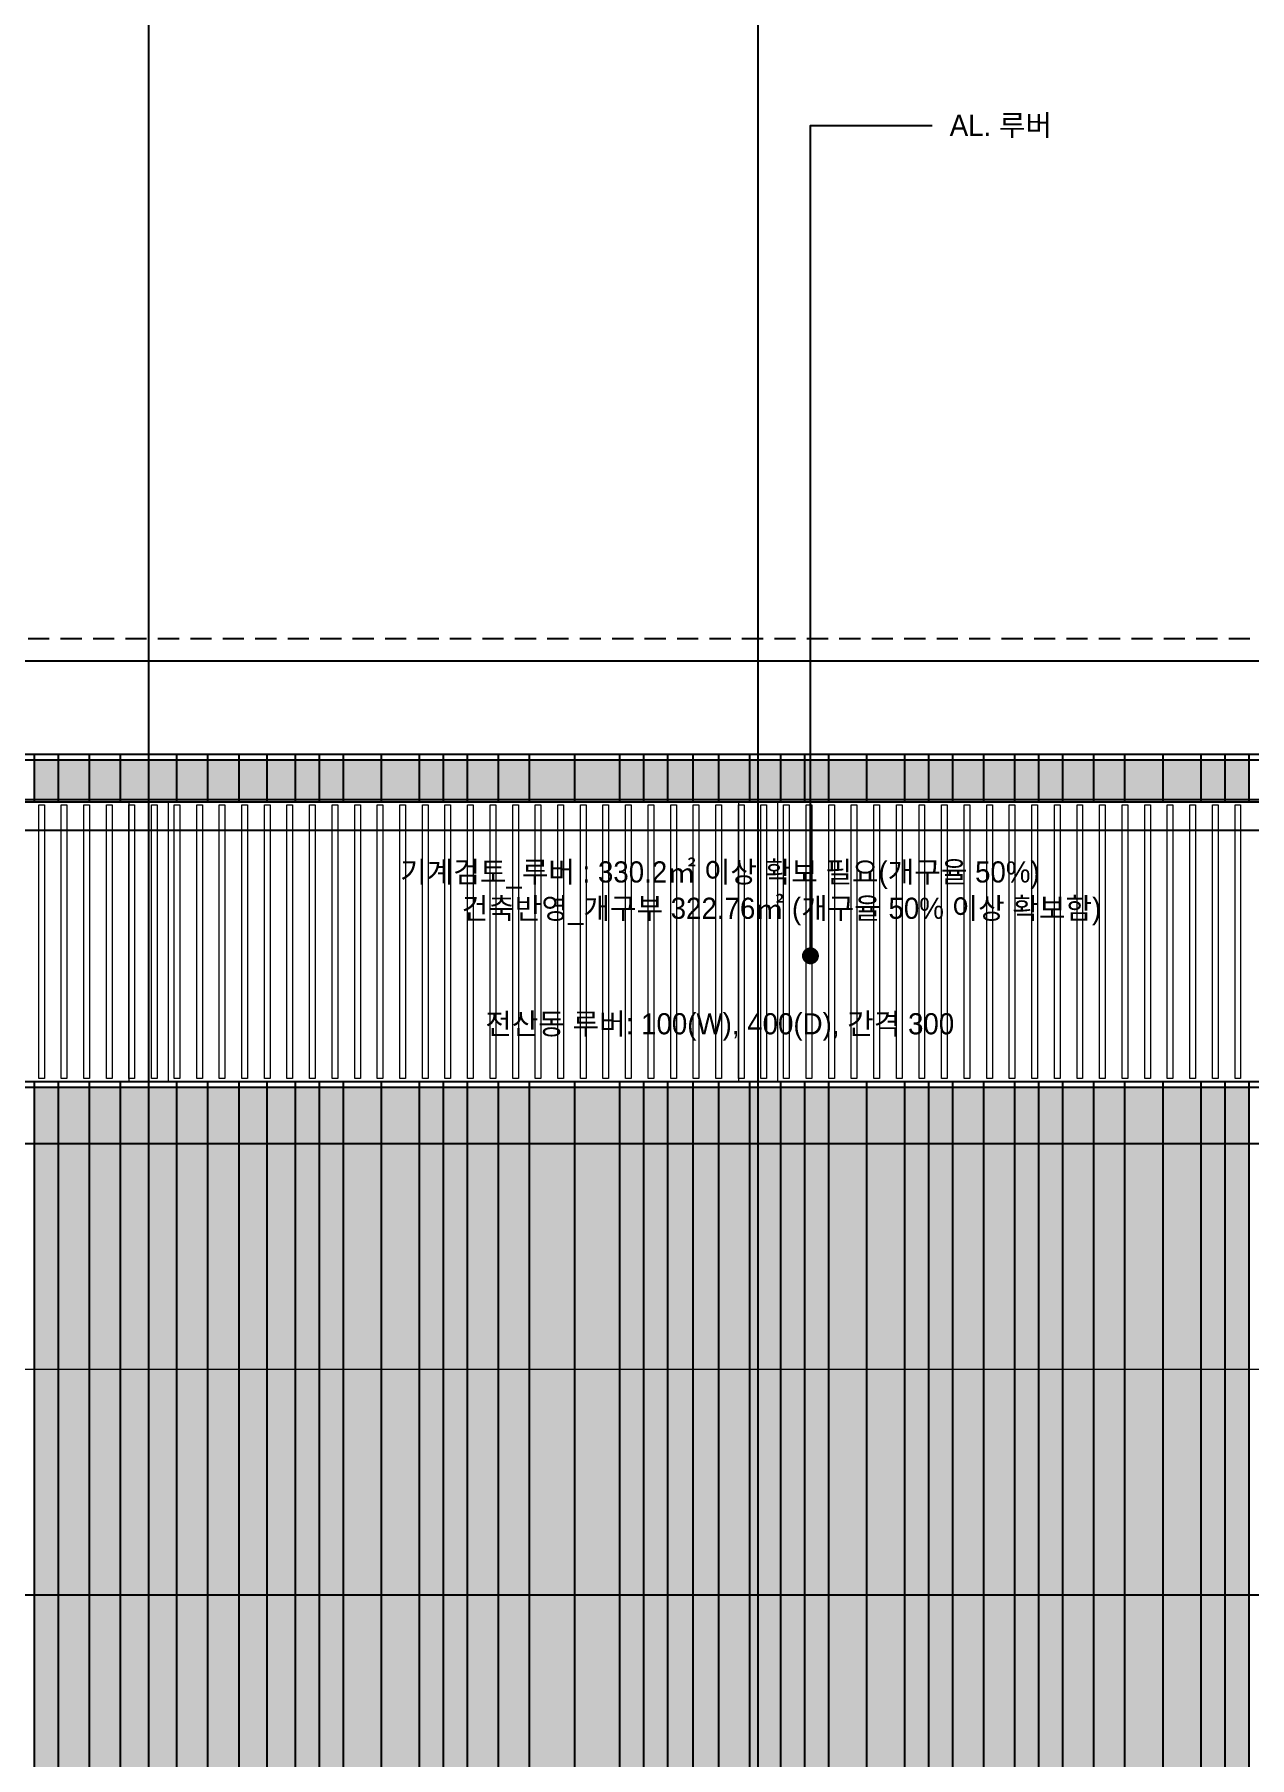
# Model space of a CAD drawing. Extents: x -430745 to 210250, y -41033 to 148500.
# Drawn here: x 68470 to 90003, y 67098 to 97630 of the extents above; entities that cross this region are included whole.
import ezdxf
from ezdxf.enums import TextEntityAlignment as Align

# ---------------------------------------------------------------- set-up
doc = ezdxf.new("R2010")
doc.units = 0
doc.header["$LTSCALE"] = 250
doc.header["$MEASUREMENT"] = 0
doc.linetypes.add('HID', pattern=[2.3, 1.5, -0.8])
for name, color, linetype in [('A-CEN', 1, 'CONTINUOUS'), ('A-DIM', 7, 'CONTINUOUS'), ('A-ELE-2', 2, 'CONTINUOUS'), ('A-ELE-7', 7, 'CONTINUOUS'), ('A-ELE-8', 8, 'CONTINUOUS'), ('A-HAT', 8, 'CONTINUOUS'), ('WIPEOUT', 8, 'CONTINUOUS')]:
    doc.layers.add(name, color=color, linetype=linetype)
doc.layers.add('A-ELE-9', color=9, linetype='CONTINUOUS', lineweight=5)
doc.layers.add('NOPLOT-TEXT', color=41, linetype='CONTINUOUS', plot=False)
doc.styles.add('Gtx', font='')
doc.styles.get('Gtx').set_extended_font_data('Dotum')

# ---------------------------------------------------------------- blocks, each defined once
blk = doc.blocks.new('A-CEN-NORTH1')
at = {"layer": 'A-CEN'}
for p, q in [((14536511.9, -289571.4), (14536511.9, -182238.1)), ((14547311.9, -289571.4), (14547311.9, -182238.1)), ((14490100, -223625.9, 0), (14592511.9, -223625.9, 0)), ((14490100, -226625.9, 0), (14592511.9, -226625.9, 0)), ((14490100, -232175.9, 0), (14592511.9, -232175.9, 0)), ((14490100, -240175.9, 0), (14592511.9, -240175.9, 0))]:
    blk.add_line(p, q, dxfattribs=at)
at = {"layer": 'A-CEN', "linetype": 'HID'}
blk.add_line((14490100, -223225.9, 0), (14592511.9, -223225.9, 0), dxfattribs=at)
blk = doc.blocks.new('A$C5877d68e')
at = {"layer": 'A-ELE-7'}
for p, q in [((29375, 46300, 0), (29375, 47150, 0)), ((30350, 46300, 0), (30350, 47150, 0)), ((31400, 46300, 0), (31400, 47150, 0)), ((32450, 46300, 0), (32450, 47150, 0)), ((33500, 46300, 0), (33500, 47150, 0)), ((34425, 46300, 0), (34425, 47150, 0)), ((35525, 46300, 0), (35525, 47150, 0)), ((36625, 46300, 0), (36625, 47150, 0)), ((37600, 46300, 0), (37600, 47150, 0)), ((38950, 46300, 0), (38950, 47150, 0)), ((40175, 46300, 0), (40175, 47150, 0)), ((41050, 46300, 0), (41050, 47150, 0)), ((42050, 46300, 0), (42050, 47150, 0)), ((43025, 46300, 0), (43025, 47150, 0)), ((44125, 46300, 0), (44125, 47150, 0)), ((45225, 46300, 0), (45225, 47150, 0)), ((46200, 46300, 0), (46200, 47150, 0)), ((47175, 46300, 0), (47175, 47150, 0)), ((48150, 46300, 0), (48150, 47150, 0)), ((49375, 46300, 0), (49375, 47150, 0)), ((50475, 46300, 0), (50475, 47150, 0)), ((29375, 16250, 0), (29375, 41350, 0)), ((30350, 16250, 0), (30350, 41350, 0)), ((31400, 16250, 0), (31400, 41350, 0)), ((32450, 16250, 0), (32450, 41350, 0)), ((33500, 16250, 0), (33500, 41350, 0)), ((34425, 16250, 0), (34425, 41350, 0)), ((35525, 16250, 0), (35525, 41350, 0)), ((36625, 16250, 0), (36625, 41350, 0)), ((37600, 16250, 0), (37600, 41350, 0)), ((38950, 16250, 0), (38950, 41350, 0)), ((40175, 16250, 0), (40175, 41350, 0)), ((41050, 16250, 0), (41050, 41350, 0)), ((42050, 16250, 0), (42050, 41350, 0)), ((43025, 16250, 0), (43025, 41350, 0)), ((44125, 16250, 0), (44125, 41350, 0)), ((45225, 16250, 0), (45225, 41350, 0)), ((46200, 16250, 0), (46200, 41350, 0)), ((47175, 16250, 0), (47175, 41350, 0)), ((48150, 16250, 0), (48150, 41350, 0)), ((49375, 16250, 0), (49375, 41350, 0)), ((50475, 16250, 0), (50475, 41350, 0))]:
    blk.add_line(p, q, dxfattribs=at)
at = {"layer": 'A-ELE-8'}
for p, q in [((29800, 46300, 0), (29800, 47150, 0)), ((30900, 46300, 0), (30900, 47150, 0)), ((31900, 46300, 0), (31900, 47150, 0)), ((33000, 46300, 0), (33000, 47150, 0)), ((34000, 46300, 0), (34000, 47150, 0)), ((34850, 46300, 0), (34850, 47150, 0)), ((36200, 46300, 0), (36200, 47150, 0)), ((37050, 46300, 0), (37050, 47150, 0)), ((38150, 46300, 0), (38150, 47150, 0)), ((39750, 46300, 0), (39750, 47150, 0)), ((40600, 46300, 0), (40600, 47150, 0)), ((41500, 46300, 0), (41500, 47150, 0)), ((42600, 46300, 0), (42600, 47150, 0)), ((43450, 46300, 0), (43450, 47150, 0)), ((44800, 46300, 0), (44800, 47150, 0)), ((45650, 46300, 0), (45650, 47150, 0)), ((46750, 46300, 0), (46750, 47150, 0)), ((47600, 46300, 0), (47600, 47150, 0)), ((48700, 46300, 0), (48700, 47150, 0)), ((50050, 46300, 0), (50050, 47150, 0)), ((50900, 46300, 0), (50900, 47150, 0)), ((29800, 16250, 0), (29800, 41350, 0)), ((30900, 16250, 0), (30900, 41350, 0)), ((31900, 16250, 0), (31900, 41350, 0)), ((33000, 16250, 0), (33000, 41350, 0)), ((34000, 16250, 0), (34000, 41350, 0)), ((34850, 16250, 0), (34850, 41350, 0)), ((36200, 16250, 0), (36200, 41350, 0)), ((37050, 16250, 0), (37050, 41350, 0)), ((38150, 16250, 0), (38150, 41350, 0)), ((39750, 16250, 0), (39750, 41350, 0)), ((40600, 16250, 0), (40600, 41350, 0)), ((41500, 16250, 0), (41500, 41350, 0)), ((42600, 16250, 0), (42600, 41350, 0)), ((43450, 16250, 0), (43450, 41350, 0)), ((44800, 16250, 0), (44800, 41350, 0)), ((45650, 16250, 0), (45650, 41350, 0)), ((46750, 16250, 0), (46750, 41350, 0)), ((47600, 16250, 0), (47600, 41350, 0)), ((48700, 16250, 0), (48700, 41350, 0)), ((50050, 16250, 0), (50050, 41350, 0)), ((50900, 16250, 0), (50900, 41350, 0))]:
    blk.add_line(p, q, dxfattribs=at)

msp = doc.modelspace()

# ---------------------------------------------------------------- hatches: boundary and pattern name
at = {"layer": 'A-HAT'}
h = msp.add_hatch(color=256, dxfattribs=at)
h.dxf.hatch_style = 1
h.set_gradient(color1=(214, 214, 214), color2=(214, 214, 214), rotation=180, tint=1)
h.paths.add_polyline_path([(68470.3, 84068.9), (68880.3, 84068.9), (68880.3, 84778.9), (68470.3, 84778.9)])
h = msp.add_hatch(color=256, dxfattribs=at)
h.dxf.hatch_style = 1
h.set_gradient(color1=(173, 173, 173), color2=(173, 173, 173), tint=1)
h.paths.add_polyline_path([(68910.3, 84068.9), (69445.3, 84068.9), (69445.3, 84778.9), (68910.3, 84778.9)])
h = msp.add_hatch(color=256, dxfattribs=at)
h.dxf.hatch_style = 1
h.set_gradient(color1=(214, 214, 214), color2=(214, 214, 214), rotation=180, tint=1)
h.paths.add_polyline_path([(69445.3, 84068.9), (69980.3, 84068.9), (69980.3, 84778.9), (69445.3, 84778.9)])
h = msp.add_hatch(color=256, dxfattribs=at)
h.dxf.hatch_style = 1
h.set_gradient(color1=(173, 173, 173), color2=(173, 173, 173), tint=1)
h.paths.add_polyline_path([(70010.3, 84068.9), (70495.3, 84068.9), (70495.3, 84778.9), (70010.3, 84778.9)])
h = msp.add_hatch(color=256, dxfattribs=at)
h.dxf.hatch_style = 1
h.set_gradient(color1=(214, 214, 214), color2=(214, 214, 214), rotation=180, tint=1)
h.paths.add_polyline_path([(70495.3, 84068.9), (70980.3, 84068.9), (70980.3, 84778.9), (70495.3, 84778.9)])
h = msp.add_hatch(color=256, dxfattribs=at)
h.dxf.hatch_style = 1
h.set_gradient(color1=(173, 173, 173), color2=(173, 173, 173), tint=1)
h.paths.add_polyline_path([(71010.3, 84068.9), (71545.3, 84068.9), (71545.3, 84778.9), (71010.3, 84778.9)])
h = msp.add_hatch(color=256, dxfattribs=at)
h.dxf.hatch_style = 1
h.set_gradient(color1=(214, 214, 214), color2=(214, 214, 214), rotation=180, tint=1)
h.paths.add_polyline_path([(71545.3, 84068.9), (72080.3, 84068.9), (72080.3, 84778.9), (71545.3, 84778.9)])
h = msp.add_hatch(color=256, dxfattribs=at)
h.dxf.hatch_style = 1
h.set_gradient(color1=(173, 173, 173), color2=(173, 173, 173), tint=1)
h.paths.add_polyline_path([(72110.3, 84068.9), (72595.3, 84068.9), (72595.3, 84778.9), (72110.3, 84778.9)])
h = msp.add_hatch(color=256, dxfattribs=at)
h.dxf.hatch_style = 1
h.set_gradient(color1=(214, 214, 214), color2=(214, 214, 214), rotation=180, tint=1)
h.paths.add_polyline_path([(72595.3, 84068.9), (73080.3, 84068.9), (73080.3, 84778.9), (72595.3, 84778.9)])
h = msp.add_hatch(color=256, dxfattribs=at)
h.dxf.hatch_style = 1
h.set_gradient(color1=(173, 173, 173), color2=(173, 173, 173), tint=1)
h.paths.add_polyline_path([(73110.3, 84068.9), (73520.3, 84068.9), (73520.3, 84778.9), (73110.3, 84778.9)])
h = msp.add_hatch(color=256, dxfattribs=at)
h.dxf.hatch_style = 1
h.set_gradient(color1=(214, 214, 214), color2=(214, 214, 214), rotation=180, tint=1)
h.paths.add_polyline_path([(73520.3, 84068.9), (73930.3, 84068.9), (73930.3, 84778.9), (73520.3, 84778.9)])
h = msp.add_hatch(color=256, dxfattribs=at)
h.dxf.hatch_style = 1
h.set_gradient(color1=(173, 173, 173), color2=(173, 173, 173), tint=1)
h.paths.add_polyline_path([(73960.3, 84068.9), (74620.3, 84068.9), (74620.3, 84778.9), (73960.3, 84778.9)])
h = msp.add_hatch(color=256, dxfattribs=at)
h.dxf.hatch_style = 1
h.set_gradient(color1=(214, 214, 214), color2=(214, 214, 214), rotation=180, tint=1)
h.paths.add_polyline_path([(74620.3, 84068.9), (75280.3, 84068.9), (75280.3, 84778.9), (74620.3, 84778.9)])
h = msp.add_hatch(color=256, dxfattribs=at)
h.dxf.hatch_style = 1
h.set_gradient(color1=(173, 173, 173), color2=(173, 173, 173), tint=1)
h.paths.add_polyline_path([(75310.3, 84068.9), (75720.3, 84068.9), (75720.3, 84778.9), (75310.3, 84778.9)])
h = msp.add_hatch(color=256, dxfattribs=at)
h.dxf.hatch_style = 1
h.set_gradient(color1=(214, 214, 214), color2=(214, 214, 214), rotation=180, tint=1)
h.paths.add_polyline_path([(75720.3, 84068.9), (76130.3, 84068.9), (76130.3, 84778.9), (75720.3, 84778.9)])
h = msp.add_hatch(color=256, dxfattribs=at)
h.dxf.hatch_style = 1
h.set_gradient(color1=(173, 173, 173), color2=(173, 173, 173), tint=1)
h.paths.add_polyline_path([(76160.3, 84068.9), (76695.3, 84068.9), (76695.3, 84778.9), (76160.3, 84778.9)])
h = msp.add_hatch(color=256, dxfattribs=at)
h.dxf.hatch_style = 1
h.set_gradient(color1=(214, 214, 214), color2=(214, 214, 214), rotation=180, tint=1)
h.paths.add_polyline_path([(76695.3, 84068.9), (77230.3, 84068.9), (77230.3, 84778.9), (76695.3, 84778.9)])
h = msp.add_hatch(color=256, dxfattribs=at)
h.dxf.hatch_style = 1
h.set_gradient(color1=(173, 173, 173), color2=(173, 173, 173), tint=1)
h.paths.add_polyline_path([(77260.3, 84068.9), (78045.3, 84068.9), (78045.3, 84778.9), (77260.3, 84778.9)])
h = msp.add_hatch(color=256, dxfattribs=at)
h.dxf.hatch_style = 1
h.set_gradient(color1=(214, 214, 214), color2=(214, 214, 214), rotation=180, tint=1)
h.paths.add_polyline_path([(78045.3, 84068.9), (78830.3, 84068.9), (78830.3, 84778.9), (78045.3, 84778.9)])
h = msp.add_hatch(color=256, dxfattribs=at)
h.dxf.hatch_style = 1
h.set_gradient(color1=(173, 173, 173), color2=(173, 173, 173), tint=1)
h.paths.add_polyline_path([(78860.3, 84068.9), (79270.3, 84068.9), (79270.3, 84778.9), (78860.3, 84778.9)])
h = msp.add_hatch(color=256, dxfattribs=at)
h.dxf.hatch_style = 1
h.set_gradient(color1=(214, 214, 214), color2=(214, 214, 214), rotation=180, tint=1)
h.paths.add_polyline_path([(79270.3, 84068.9), (79680.3, 84068.9), (79680.3, 84778.9), (79270.3, 84778.9)])
h = msp.add_hatch(color=256, dxfattribs=at)
h.dxf.hatch_style = 1
h.set_gradient(color1=(173, 173, 173), color2=(173, 173, 173), tint=1)
h.paths.add_polyline_path([(79710.3, 84068.9), (80145.3, 84068.9), (80145.3, 84778.9), (79710.3, 84778.9)])
h = msp.add_hatch(color=256, dxfattribs=at)
h.dxf.hatch_style = 1
h.set_gradient(color1=(214, 214, 214), color2=(214, 214, 214), rotation=180, tint=1)
h.paths.add_polyline_path([(80145.3, 84068.9), (80580.3, 84068.9), (80580.3, 84778.9), (80145.3, 84778.9)])
h = msp.add_hatch(color=256, dxfattribs=at)
h.dxf.hatch_style = 1
h.set_gradient(color1=(173, 173, 173), color2=(173, 173, 173), tint=1)
h.paths.add_polyline_path([(80610.3, 84068.9), (81145.3, 84068.9), (81145.3, 84778.9), (80610.3, 84778.9)])
h = msp.add_hatch(color=256, dxfattribs=at)
h.dxf.hatch_style = 1
h.set_gradient(color1=(214, 214, 214), color2=(214, 214, 214), rotation=180, tint=1)
h.paths.add_polyline_path([(81145.3, 84068.9), (81680.3, 84068.9), (81680.3, 84778.9), (81145.3, 84778.9)])
h = msp.add_hatch(color=256, dxfattribs=at)
h.dxf.hatch_style = 1
h.set_gradient(color1=(173, 173, 173), color2=(173, 173, 173), tint=1)
h.paths.add_polyline_path([(81710.3, 84068.9), (82120.3, 84068.9), (82120.3, 84778.9), (81710.3, 84778.9)])
h = msp.add_hatch(color=256, dxfattribs=at)
h.dxf.hatch_style = 1
h.set_gradient(color1=(214, 214, 214), color2=(214, 214, 214), rotation=180, tint=1)
h.paths.add_polyline_path([(82120.3, 84068.9), (82530.3, 84068.9), (82530.3, 84778.9), (82120.3, 84778.9)])
h = msp.add_hatch(color=256, dxfattribs=at)
h.dxf.hatch_style = 1
h.set_gradient(color1=(173, 173, 173), color2=(173, 173, 173), tint=1)
h.paths.add_polyline_path([(82560.3, 84068.9), (83220.3, 84068.9), (83220.3, 84778.9), (82560.3, 84778.9)])
h = msp.add_hatch(color=256, dxfattribs=at)
h.dxf.hatch_style = 1
h.set_gradient(color1=(214, 214, 214), color2=(214, 214, 214), rotation=180, tint=1)
h.paths.add_polyline_path([(83220.3, 84068.9), (83880.3, 84068.9), (83880.3, 84778.9), (83220.3, 84778.9)])
h = msp.add_hatch(color=256, dxfattribs=at)
h.dxf.hatch_style = 1
h.set_gradient(color1=(173, 173, 173), color2=(173, 173, 173), tint=1)
h.paths.add_polyline_path([(83910.3, 84068.9), (84320.3, 84068.9), (84320.3, 84778.9), (83910.3, 84778.9)])
h = msp.add_hatch(color=256, dxfattribs=at)
h.dxf.hatch_style = 1
h.set_gradient(color1=(214, 214, 214), color2=(214, 214, 214), rotation=180, tint=1)
h.paths.add_polyline_path([(84320.3, 84068.9), (84730.3, 84068.9), (84730.3, 84778.9), (84320.3, 84778.9)])
h = msp.add_hatch(color=256, dxfattribs=at)
h.dxf.hatch_style = 1
h.set_gradient(color1=(173, 173, 173), color2=(173, 173, 173), tint=1)
h.paths.add_polyline_path([(84760.3, 84068.9), (85295.3, 84068.9), (85295.3, 84778.9), (84760.3, 84778.9)])
h = msp.add_hatch(color=256, dxfattribs=at)
h.dxf.hatch_style = 1
h.set_gradient(color1=(214, 214, 214), color2=(214, 214, 214), rotation=180, tint=1)
h.paths.add_polyline_path([(85295.3, 84068.9), (85830.3, 84068.9), (85830.3, 84778.9), (85295.3, 84778.9)])
h = msp.add_hatch(color=256, dxfattribs=at)
h.dxf.hatch_style = 1
h.set_gradient(color1=(173, 173, 173), color2=(173, 173, 173), tint=1)
h.paths.add_polyline_path([(85860.3, 84068.9), (86270.3, 84068.9), (86270.3, 84778.9), (85860.3, 84778.9)])
h = msp.add_hatch(color=256, dxfattribs=at)
h.dxf.hatch_style = 1
h.set_gradient(color1=(214, 214, 214), color2=(214, 214, 214), rotation=180, tint=1)
h.paths.add_polyline_path([(86270.3, 84068.9), (86680.3, 84068.9), (86680.3, 84778.9), (86270.3, 84778.9)])
h = msp.add_hatch(color=256, dxfattribs=at)
h.dxf.hatch_style = 1
h.set_gradient(color1=(173, 173, 173), color2=(173, 173, 173), tint=1)
h.paths.add_polyline_path([(86710.3, 84068.9), (87245.3, 84068.9), (87245.3, 84778.9), (86710.3, 84778.9)])
h = msp.add_hatch(color=256, dxfattribs=at)
h.dxf.hatch_style = 1
h.set_gradient(color1=(214, 214, 214), color2=(214, 214, 214), rotation=180, tint=1)
h.paths.add_polyline_path([(87245.3, 84068.9), (87780.3, 84068.9), (87780.3, 84778.9), (87245.3, 84778.9)])
h = msp.add_hatch(color=256, dxfattribs=at)
h.dxf.hatch_style = 1
h.set_gradient(color1=(173, 173, 173), color2=(173, 173, 173), tint=1)
h.paths.add_polyline_path([(87810.3, 84068.9), (88470.3, 84068.9), (88470.3, 84778.9), (87810.3, 84778.9)])
h = msp.add_hatch(color=256, dxfattribs=at)
h.dxf.hatch_style = 1
h.set_gradient(color1=(214, 214, 214), color2=(214, 214, 214), rotation=180, tint=1)
h.paths.add_polyline_path([(88470.3, 84068.9), (89130.3, 84068.9), (89130.3, 84778.9), (88470.3, 84778.9)])
h = msp.add_hatch(color=256, dxfattribs=at)
h.dxf.hatch_style = 1
h.set_gradient(color1=(173, 173, 173), color2=(173, 173, 173), tint=1)
h.paths.add_polyline_path([(89160.3, 84068.9), (89570.3, 84068.9), (89570.3, 84778.9), (89160.3, 84778.9)])
h = msp.add_hatch(color=256, dxfattribs=at)
h.dxf.hatch_style = 1
h.set_gradient(color1=(214, 214, 214), color2=(214, 214, 214), rotation=180, tint=1)
h.paths.add_polyline_path([(89570.3, 84068.9), (89980.3, 84068.9), (89980.3, 84778.9), (89570.3, 84778.9)])
h = msp.add_hatch(color=256, dxfattribs=at)
h.dxf.hatch_style = 1
h.set_gradient(color1=(214, 214, 214), color2=(214, 214, 214), rotation=180, tint=1)
h.paths.add_polyline_path([(68470.3, 53978.9), (68880.3, 53978.9), (68880.3, 78978.9), (68470.3, 78978.9)])
h = msp.add_hatch(color=256, dxfattribs=at)
h.dxf.hatch_style = 1
h.set_gradient(color1=(173, 173, 173), color2=(173, 173, 173), tint=1)
h.paths.add_polyline_path([(68910.3, 53978.9), (69445.3, 53978.9), (69445.3, 78978.9), (68910.3, 78978.9)])
h = msp.add_hatch(color=256, dxfattribs=at)
h.dxf.hatch_style = 1
h.set_gradient(color1=(214, 214, 214), color2=(214, 214, 214), rotation=180, tint=1)
h.paths.add_polyline_path([(69445.3, 53978.9), (69980.3, 53978.9), (69980.3, 78978.9), (69445.3, 78978.9)])
h = msp.add_hatch(color=256, dxfattribs=at)
h.dxf.hatch_style = 1
h.set_gradient(color1=(173, 173, 173), color2=(173, 173, 173), tint=1)
h.paths.add_polyline_path([(70010.3, 53978.9), (70495.3, 53978.9), (70495.3, 78978.9), (70010.3, 78978.9)])
h = msp.add_hatch(color=256, dxfattribs=at)
h.dxf.hatch_style = 1
h.set_gradient(color1=(214, 214, 214), color2=(214, 214, 214), rotation=180, tint=1)
h.paths.add_polyline_path([(70495.3, 53978.9), (70980.3, 53978.9), (70980.3, 78978.9), (70495.3, 78978.9)])
h = msp.add_hatch(color=256, dxfattribs=at)
h.dxf.hatch_style = 1
h.set_gradient(color1=(173, 173, 173), color2=(173, 173, 173), tint=1)
h.paths.add_polyline_path([(71010.3, 53978.9), (71545.3, 53978.9), (71545.3, 78978.9), (71010.3, 78978.9)])
h = msp.add_hatch(color=256, dxfattribs=at)
h.dxf.hatch_style = 1
h.set_gradient(color1=(214, 214, 214), color2=(214, 214, 214), rotation=180, tint=1)
h.paths.add_polyline_path([(71545.3, 53978.9), (72080.3, 53978.9), (72080.3, 78978.9), (71545.3, 78978.9)])
h = msp.add_hatch(color=256, dxfattribs=at)
h.dxf.hatch_style = 1
h.set_gradient(color1=(173, 173, 173), color2=(173, 173, 173), tint=1)
h.paths.add_polyline_path([(72110.3, 53978.9), (72595.3, 53978.9), (72595.3, 78978.9), (72110.3, 78978.9)])
h = msp.add_hatch(color=256, dxfattribs=at)
h.dxf.hatch_style = 1
h.set_gradient(color1=(214, 214, 214), color2=(214, 214, 214), rotation=180, tint=1)
h.paths.add_polyline_path([(72595.3, 53978.9), (73080.3, 53978.9), (73080.3, 78978.9), (72595.3, 78978.9)])
h = msp.add_hatch(color=256, dxfattribs=at)
h.dxf.hatch_style = 1
h.set_gradient(color1=(173, 173, 173), color2=(173, 173, 173), tint=1)
h.paths.add_polyline_path([(73110.3, 53978.9), (73520.3, 53978.9), (73520.3, 78978.9), (73110.3, 78978.9)])
h = msp.add_hatch(color=256, dxfattribs=at)
h.dxf.hatch_style = 1
h.set_gradient(color1=(214, 214, 214), color2=(214, 214, 214), rotation=180, tint=1)
h.paths.add_polyline_path([(73520.3, 53978.9), (73930.3, 53978.9), (73930.3, 78978.9), (73520.3, 78978.9)])
h = msp.add_hatch(color=256, dxfattribs=at)
h.dxf.hatch_style = 1
h.set_gradient(color1=(173, 173, 173), color2=(173, 173, 173), tint=1)
h.paths.add_polyline_path([(73960.3, 53978.9), (74620.3, 53978.9), (74620.3, 78978.9), (73960.3, 78978.9)])
h = msp.add_hatch(color=256, dxfattribs=at)
h.dxf.hatch_style = 1
h.set_gradient(color1=(214, 214, 214), color2=(214, 214, 214), rotation=180, tint=1)
h.paths.add_polyline_path([(74620.3, 53978.9), (75280.3, 53978.9), (75280.3, 78978.9), (74620.3, 78978.9)])
h = msp.add_hatch(color=256, dxfattribs=at)
h.dxf.hatch_style = 1
h.set_gradient(color1=(173, 173, 173), color2=(173, 173, 173), tint=1)
h.paths.add_polyline_path([(75310.3, 53978.9), (75720.3, 53978.9), (75720.3, 78978.9), (75310.3, 78978.9)])
h = msp.add_hatch(color=256, dxfattribs=at)
h.dxf.hatch_style = 1
h.set_gradient(color1=(214, 214, 214), color2=(214, 214, 214), rotation=180, tint=1)
h.paths.add_polyline_path([(75720.3, 53978.9), (76130.3, 53978.9), (76130.3, 78978.9), (75720.3, 78978.9)])
h = msp.add_hatch(color=256, dxfattribs=at)
h.dxf.hatch_style = 1
h.set_gradient(color1=(173, 173, 173), color2=(173, 173, 173), tint=1)
h.paths.add_polyline_path([(76160.3, 53978.9), (76695.3, 53978.9), (76695.3, 78978.9), (76160.3, 78978.9)])
h = msp.add_hatch(color=256, dxfattribs=at)
h.dxf.hatch_style = 1
h.set_gradient(color1=(214, 214, 214), color2=(214, 214, 214), rotation=180, tint=1)
h.paths.add_polyline_path([(76695.3, 53978.9), (77230.3, 53978.9), (77230.3, 78978.9), (76695.3, 78978.9)])
h = msp.add_hatch(color=256, dxfattribs=at)
h.dxf.hatch_style = 1
h.set_gradient(color1=(173, 173, 173), color2=(173, 173, 173), tint=1)
h.paths.add_polyline_path([(77260.3, 53978.9), (78045.3, 53978.9), (78045.3, 78978.9), (77260.3, 78978.9)])
h = msp.add_hatch(color=256, dxfattribs=at)
h.dxf.hatch_style = 1
h.set_gradient(color1=(214, 214, 214), color2=(214, 214, 214), rotation=180, tint=1)
h.paths.add_polyline_path([(78045.3, 53978.9), (78830.3, 53978.9), (78830.3, 78978.9), (78045.3, 78978.9)])
h = msp.add_hatch(color=256, dxfattribs=at)
h.dxf.hatch_style = 1
h.set_gradient(color1=(173, 173, 173), color2=(173, 173, 173), tint=1)
h.paths.add_polyline_path([(78860.3, 53978.9), (79270.3, 53978.9), (79270.3, 78978.9), (78860.3, 78978.9)])
h = msp.add_hatch(color=256, dxfattribs=at)
h.dxf.hatch_style = 1
h.set_gradient(color1=(214, 214, 214), color2=(214, 214, 214), rotation=180, tint=1)
h.paths.add_polyline_path([(79270.3, 53978.9), (79680.3, 53978.9), (79680.3, 78978.9), (79270.3, 78978.9)])
h = msp.add_hatch(color=256, dxfattribs=at)
h.dxf.hatch_style = 1
h.set_gradient(color1=(173, 173, 173), color2=(173, 173, 173), tint=1)
h.paths.add_polyline_path([(79710.3, 53978.9), (80145.3, 53978.9), (80145.3, 78978.9), (79710.3, 78978.9)])
h = msp.add_hatch(color=256, dxfattribs=at)
h.dxf.hatch_style = 1
h.set_gradient(color1=(214, 214, 214), color2=(214, 214, 214), rotation=180, tint=1)
h.paths.add_polyline_path([(80145.3, 53978.9), (80580.3, 53978.9), (80580.3, 78978.9), (80145.3, 78978.9)])
h = msp.add_hatch(color=256, dxfattribs=at)
h.dxf.hatch_style = 1
h.set_gradient(color1=(173, 173, 173), color2=(173, 173, 173), tint=1)
h.paths.add_polyline_path([(80610.3, 53978.9), (81145.3, 53978.9), (81145.3, 78978.9), (80610.3, 78978.9)])
h = msp.add_hatch(color=256, dxfattribs=at)
h.dxf.hatch_style = 1
h.set_gradient(color1=(214, 214, 214), color2=(214, 214, 214), rotation=180, tint=1)
h.paths.add_polyline_path([(81145.3, 53978.9), (81680.3, 53978.9), (81680.3, 78978.9), (81145.3, 78978.9)])
h = msp.add_hatch(color=256, dxfattribs=at)
h.dxf.hatch_style = 1
h.set_gradient(color1=(173, 173, 173), color2=(173, 173, 173), tint=1)
h.paths.add_polyline_path([(81710.3, 53978.9), (82120.3, 53978.9), (82120.3, 78978.9), (81710.3, 78978.9)])
h = msp.add_hatch(color=256, dxfattribs=at)
h.dxf.hatch_style = 1
h.set_gradient(color1=(214, 214, 214), color2=(214, 214, 214), rotation=180, tint=1)
h.paths.add_polyline_path([(82120.3, 53978.9), (82530.3, 53978.9), (82530.3, 78978.9), (82120.3, 78978.9)])
h = msp.add_hatch(color=256, dxfattribs=at)
h.dxf.hatch_style = 1
h.set_gradient(color1=(173, 173, 173), color2=(173, 173, 173), tint=1)
h.paths.add_polyline_path([(82560.3, 53978.9), (83220.3, 53978.9), (83220.3, 78978.9), (82560.3, 78978.9)])
h = msp.add_hatch(color=256, dxfattribs=at)
h.dxf.hatch_style = 1
h.set_gradient(color1=(214, 214, 214), color2=(214, 214, 214), rotation=180, tint=1)
h.paths.add_polyline_path([(83220.3, 53978.9), (83880.3, 53978.9), (83880.3, 78978.9), (83220.3, 78978.9)])
h = msp.add_hatch(color=256, dxfattribs=at)
h.dxf.hatch_style = 1
h.set_gradient(color1=(173, 173, 173), color2=(173, 173, 173), tint=1)
h.paths.add_polyline_path([(83910.3, 53978.9), (84320.3, 53978.9), (84320.3, 78978.9), (83910.3, 78978.9)])
h = msp.add_hatch(color=256, dxfattribs=at)
h.dxf.hatch_style = 1
h.set_gradient(color1=(214, 214, 214), color2=(214, 214, 214), rotation=180, tint=1)
h.paths.add_polyline_path([(84320.3, 53978.9), (84730.3, 53978.9), (84730.3, 78978.9), (84320.3, 78978.9)])
h = msp.add_hatch(color=256, dxfattribs=at)
h.dxf.hatch_style = 1
h.set_gradient(color1=(173, 173, 173), color2=(173, 173, 173), tint=1)
h.paths.add_polyline_path([(84760.3, 53978.9), (85295.3, 53978.9), (85295.3, 78978.9), (84760.3, 78978.9)])
h = msp.add_hatch(color=256, dxfattribs=at)
h.dxf.hatch_style = 1
h.set_gradient(color1=(214, 214, 214), color2=(214, 214, 214), rotation=180, tint=1)
h.paths.add_polyline_path([(85295.3, 53978.9), (85830.3, 53978.9), (85830.3, 78978.9), (85295.3, 78978.9)])
h = msp.add_hatch(color=256, dxfattribs=at)
h.dxf.hatch_style = 1
h.set_gradient(color1=(173, 173, 173), color2=(173, 173, 173), tint=1)
h.paths.add_polyline_path([(85860.3, 53978.9), (86270.3, 53978.9), (86270.3, 78978.9), (85860.3, 78978.9)])
h = msp.add_hatch(color=256, dxfattribs=at)
h.dxf.hatch_style = 1
h.set_gradient(color1=(214, 214, 214), color2=(214, 214, 214), rotation=180, tint=1)
h.paths.add_polyline_path([(86270.3, 53978.9), (86680.3, 53978.9), (86680.3, 78978.9), (86270.3, 78978.9)])
h = msp.add_hatch(color=256, dxfattribs=at)
h.dxf.hatch_style = 1
h.set_gradient(color1=(173, 173, 173), color2=(173, 173, 173), tint=1)
h.paths.add_polyline_path([(86710.3, 53978.9), (87245.3, 53978.9), (87245.3, 78978.9), (86710.3, 78978.9)])
h = msp.add_hatch(color=256, dxfattribs=at)
h.dxf.hatch_style = 1
h.set_gradient(color1=(214, 214, 214), color2=(214, 214, 214), rotation=180, tint=1)
h.paths.add_polyline_path([(87245.3, 53978.9), (87780.3, 53978.9), (87780.3, 78978.9), (87245.3, 78978.9)])
h = msp.add_hatch(color=256, dxfattribs=at)
h.dxf.hatch_style = 1
h.set_gradient(color1=(173, 173, 173), color2=(173, 173, 173), tint=1)
h.paths.add_polyline_path([(87810.3, 53978.9), (88470.3, 53978.9), (88470.3, 78978.9), (87810.3, 78978.9)])
h = msp.add_hatch(color=256, dxfattribs=at)
h.dxf.hatch_style = 1
h.set_gradient(color1=(214, 214, 214), color2=(214, 214, 214), rotation=180, tint=1)
h.paths.add_polyline_path([(88470.3, 53978.9), (89130.3, 53978.9), (89130.3, 78978.9), (88470.3, 78978.9)])
h = msp.add_hatch(color=256, dxfattribs=at)
h.dxf.hatch_style = 1
h.set_gradient(color1=(173, 173, 173), color2=(173, 173, 173), tint=1)
h.paths.add_polyline_path([(89160.3, 53978.9), (89570.3, 53978.9), (89570.3, 78978.9), (89160.3, 78978.9)])
h = msp.add_hatch(color=256, dxfattribs=at)
h.dxf.hatch_style = 1
h.set_gradient(color1=(214, 214, 214), color2=(214, 214, 214), rotation=180, tint=1)
h.paths.add_polyline_path([(89570.3, 53978.9), (89980.3, 53978.9), (89980.3, 78978.9), (89570.3, 78978.9)])

# ---------------------------------------------------------------- linework, layer by layer
at = {"layer": 'A-ELE-2'}
msp.add_line((38245.3, 84878.9), (124345.3, 84878.9), dxfattribs=at)
at = {"layer": 'A-ELE-7'}
msp.add_line((38245.3, 84778.9), (124345.3, 84778.9), dxfattribs=at)
at = {"layer": 'A-ELE-9'}
for p, q in [((47445.3, 77978.9), (124345.3, 77978.9)), ((47445.3, 73978.9, 0), (124345.3, 73978.9, 0)), ((47445.3, 69978.9, 0), (124345.3, 69978.9, 0))]:
    msp.add_line(p, q, dxfattribs=at)

# ---------------------------------------------------------------- texts
at = {"layer": 'NOPLOT-TEXT', "linetype": 'Continuous', "style": 'Gtx'}
msp.add_text('AL. 루버', height=375, rotation=360, dxfattribs=at).set_placement((84689.6, 96020.2), align=Align.MIDDLE_LEFT)

# ---------------------------------------------------------------- next in the draw order: wipeouts: each hides what was drawn before it
msp.add_wipeout([(46145.3, 84028.9), (116245.3, 84028.9), (116245.3, 79078.9), (46145.3, 79078.9)]).translate(0, 0, 0).dxf.layer = 'WIPEOUT'

# ---------------------------------------------------------------- next in the draw order: linework, layer by layer
at = {"layer": 'A-ELE-7'}
for p, q in [((116245.3, 84068.9, 0), (46145.3, 84068.9, 0)), ((116245.3, 84028.9, 0), (46145.3, 84028.9, 0)), ((46145.3, 79078.9, 0), (116245.3, 79078.9, 0)), ((46145.3, 78978.9, 0), (116245.3, 78978.9, 0))]:
    msp.add_line(p, q, dxfattribs=at)
at = {"layer": 'A-ELE-9', "elevation": 0}
for points in [[(68545.3, 83978.9), (68645.3, 83978.9), (68645.3, 79128.9), (68545.3, 79128.9)], [(68945.3, 83978.9), (69045.3, 83978.9), (69045.3, 79128.9), (68945.3, 79128.9)], [(69345.3, 83978.9), (69445.3, 83978.9), (69445.3, 79128.9), (69345.3, 79128.9)], [(69745.3, 83978.9), (69845.3, 83978.9), (69845.3, 79128.9), (69745.3, 79128.9)], [(70845.3, 84028.9), (70145.3, 84028.9), (70145.3, 79078.9), (70845.3, 79078.9)], [(70145.3, 83978.9), (70245.3, 83978.9), (70245.3, 79128.9), (70145.3, 79128.9)], [(70545.3, 83978.9), (70645.3, 83978.9), (70645.3, 79128.9), (70545.3, 79128.9)], [(70945.3, 83978.9), (71045.3, 83978.9), (71045.3, 79128.9), (70945.3, 79128.9)], [(71345.3, 83978.9), (71445.3, 83978.9), (71445.3, 79128.9), (71345.3, 79128.9)], [(71745.3, 83978.9), (71845.3, 83978.9), (71845.3, 79128.9), (71745.3, 79128.9)], [(72145.3, 83978.9), (72245.3, 83978.9), (72245.3, 79128.9), (72145.3, 79128.9)], [(72545.3, 83978.9), (72645.3, 83978.9), (72645.3, 79128.9), (72545.3, 79128.9)], [(72945.3, 83978.9), (73045.3, 83978.9), (73045.3, 79128.9), (72945.3, 79128.9)], [(73345.3, 83978.9), (73445.3, 83978.9), (73445.3, 79128.9), (73345.3, 79128.9)], [(73745.3, 83978.9), (73845.3, 83978.9), (73845.3, 79128.9), (73745.3, 79128.9)], [(74145.3, 83978.9), (74245.3, 83978.9), (74245.3, 79128.9), (74145.3, 79128.9)], [(74545.3, 83978.9), (74645.3, 83978.9), (74645.3, 79128.9), (74545.3, 79128.9)], [(74945.3, 83978.9), (75045.3, 83978.9), (75045.3, 79128.9), (74945.3, 79128.9)], [(75345.3, 83978.9), (75445.3, 83978.9), (75445.3, 79128.9), (75345.3, 79128.9)], [(75745.3, 83978.9), (75845.3, 83978.9), (75845.3, 79128.9), (75745.3, 79128.9)], [(76145.3, 83978.9), (76245.3, 83978.9), (76245.3, 79128.9), (76145.3, 79128.9)], [(76545.3, 83978.9), (76645.3, 83978.9), (76645.3, 79128.9), (76545.3, 79128.9)], [(76945.3, 83978.9), (77045.3, 83978.9), (77045.3, 79128.9), (76945.3, 79128.9)], [(77345.3, 83978.9), (77445.3, 83978.9), (77445.3, 79128.9), (77345.3, 79128.9)], [(77745.3, 83978.9), (77845.3, 83978.9), (77845.3, 79128.9), (77745.3, 79128.9)], [(78145.3, 83978.9), (78245.3, 83978.9), (78245.3, 79128.9), (78145.3, 79128.9)], [(78545.3, 83978.9), (78645.3, 83978.9), (78645.3, 79128.9), (78545.3, 79128.9)], [(78945.3, 83978.9), (79045.3, 83978.9), (79045.3, 79128.9), (78945.3, 79128.9)], [(79345.3, 83978.9), (79445.3, 83978.9), (79445.3, 79128.9), (79345.3, 79128.9)], [(79745.3, 83978.9), (79845.3, 83978.9), (79845.3, 79128.9), (79745.3, 79128.9)], [(80145.3, 83978.9), (80245.3, 83978.9), (80245.3, 79128.9), (80145.3, 79128.9)], [(80545.3, 83978.9), (80645.3, 83978.9), (80645.3, 79128.9), (80545.3, 79128.9)], [(81645.3, 84028.9), (80945.3, 84028.9), (80945.3, 79078.9), (81645.3, 79078.9)], [(80945.3, 83978.9), (81045.3, 83978.9), (81045.3, 79128.9), (80945.3, 79128.9)], [(81345.3, 83978.9), (81445.3, 83978.9), (81445.3, 79128.9), (81345.3, 79128.9)], [(81745.3, 83978.9), (81845.3, 83978.9), (81845.3, 79128.9), (81745.3, 79128.9)], [(82145.3, 83978.9), (82245.3, 83978.9), (82245.3, 79128.9), (82145.3, 79128.9)], [(82545.3, 83978.9), (82645.3, 83978.9), (82645.3, 79128.9), (82545.3, 79128.9)], [(82945.3, 83978.9), (83045.3, 83978.9), (83045.3, 79128.9), (82945.3, 79128.9)], [(83345.3, 83978.9), (83445.3, 83978.9), (83445.3, 79128.9), (83345.3, 79128.9)], [(83745.3, 83978.9), (83845.3, 83978.9), (83845.3, 79128.9), (83745.3, 79128.9)], [(84145.3, 83978.9), (84245.3, 83978.9), (84245.3, 79128.9), (84145.3, 79128.9)], [(84545.3, 83978.9), (84645.3, 83978.9), (84645.3, 79128.9), (84545.3, 79128.9)], [(84945.3, 83978.9), (85045.3, 83978.9), (85045.3, 79128.9), (84945.3, 79128.9)], [(85345.3, 83978.9), (85445.3, 83978.9), (85445.3, 79128.9), (85345.3, 79128.9)], [(85745.3, 83978.9), (85845.3, 83978.9), (85845.3, 79128.9), (85745.3, 79128.9)], [(86145.3, 83978.9), (86245.3, 83978.9), (86245.3, 79128.9), (86145.3, 79128.9)], [(86545.3, 83978.9), (86645.3, 83978.9), (86645.3, 79128.9), (86545.3, 79128.9)], [(86945.3, 83978.9), (87045.3, 83978.9), (87045.3, 79128.9), (86945.3, 79128.9)], [(87345.3, 83978.9), (87445.3, 83978.9), (87445.3, 79128.9), (87345.3, 79128.9)], [(87745.3, 83978.9), (87845.3, 83978.9), (87845.3, 79128.9), (87745.3, 79128.9)], [(88145.3, 83978.9), (88245.3, 83978.9), (88245.3, 79128.9), (88145.3, 79128.9)], [(88545.3, 83978.9), (88645.3, 83978.9), (88645.3, 79128.9), (88545.3, 79128.9)], [(88945.3, 83978.9), (89045.3, 83978.9), (89045.3, 79128.9), (88945.3, 79128.9)], [(89345.3, 83978.9), (89445.3, 83978.9), (89445.3, 79128.9), (89345.3, 79128.9)], [(89745.3, 83978.9), (89845.3, 83978.9), (89845.3, 79128.9), (89745.3, 79128.9)]]:
    msp.add_lwpolyline(points, close=True, dxfattribs=at)
at = {"layer": 'NOPLOT-TEXT', "linetype": 'Continuous', "elevation": 0}
msp.add_lwpolyline([(82221.8, 81378.9), (82221.8, 96017.6), (84376.3, 96017.6)], dxfattribs=at)
at = {"layer": 'NOPLOT-TEXT', "linetype": 'Continuous', "const_width": 150, "elevation": 0}
msp.add_lwpolyline([(82146.8, 81303.9, 1), (82296.8, 81303.9, 1)], format="xyb", close=True, dxfattribs=at)

# ---------------------------------------------------------------- next in the draw order: block references
at = {"layer": 'A-DIM'}
msp.add_blockref('A-CEN-NORTH1', (-14466016.6, 310154.8), dxfattribs=at)
at = {"layer": 'A-ELE-8'}
msp.add_blockref('A$C5877d68e', (39095.3, 37728.9), dxfattribs=at)

# ---------------------------------------------------------------- next in the draw order: texts
at = {"layer": 'NOPLOT-TEXT', "linetype": 'Continuous', "style": 'Gtx'}
msp.add_text('기계검토_루버 : 330.2㎡ 이상 확보 필요(개구율 50%%%)', height=375, rotation=360, dxfattribs=at).set_placement((80617.2, 82790.3), align=Align.MIDDLE_CENTER)
msp.add_text('건축반영_개구부 322.76㎡ (개구율 50%%% 이상 확보함)', height=375, rotation=360, dxfattribs=at).set_placement((87375, 81959.1), align=Align.RIGHT)
msp.add_text('전산동 루버: 100(W), 400(D), 간격 300', height=375, rotation=360, dxfattribs=at).set_placement((76458.6, 79912.4, 0))

doc.saveas('drawing.dxf')
